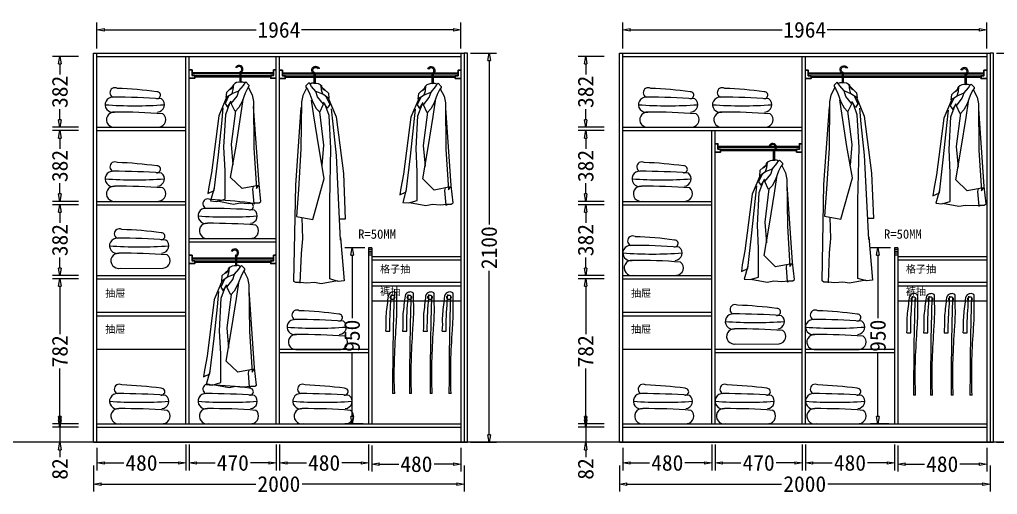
# Model space of a CAD drawing. Header units: millimetres. Extents: x 304407 to 361076, y -1262425 to -1203358.
# Drawn here: x 335334 to 340612, y -1222539 to -1219977 of the extents above; entities that cross this region are included whole.
import ezdxf

# ---------------------------------------------------------------- set-up
doc = ezdxf.new("R2010")
doc.units = ezdxf.units.MM
doc.header["$LTSCALE"] = 20
doc.layers.get('Defpoints').update_dxf_attribs({"color": 250})
for name, color, linetype in [('4', 1, 'Continuous'), ('6', 6, 'Continuous'), ('8', 8, 'Continuous'), ('LAYER10', 11, 'Continuous'), ('LAYER8', 11, 'Continuous'), ('图层3', 4, 'Continuous'), ('墙体', 40, 'Continuous')]:
    doc.layers.add(name, color=color, linetype=linetype)
doc.styles.get("Standard").update_dxf_attribs({"font": 'SimSun.ttf', "height": 85})
doc.styles.add('text', font='SimSun.ttf', dxfattribs={"height": 85})
doc.dimstyles.new('周文晶', dxfattribs={"dimtxt": 70, "dimasz": 40, "dimexe": 40, "dimexo": 30, "dimgap": 10, "dimtad": 0, "dimdec": 0, "dimtxsty": 'Standard', "dimblk": 'CLOSEDBLANK', "dimcen": 200, "dimclrd": 256, "dimclre": 256, "dimadec": 0, "dimazin": 0, "dimtfac": 1, "dimtdec": 0, "dimtmove": 0, "dimatfit": 3, "dimldrblk": 'CLOSEDBLANK', "dimfxl": 100, "dimfxlon": 1, "dimarcsym": 0})

# ---------------------------------------------------------------- blocks, each defined once
blk = doc.blocks.new('_ClosedBlank')
at = {"color": 0, "linetype": 'ByBlock', "lineweight": -2}
for p, q in [((-1, 0.17), (0, 0)), ((-1, 0.17), (-1, -0.17)), ((0, 0), (-1, -0.17))]:
    blk.add_line(p, q, dxfattribs=at)
blk = doc.blocks.new('*D935')
at = {"lineweight": -2, "transparency": 16777216}
for p, q in [((336231.8, -1222269.5), (336231.8, -1222409.5)), ((335751.8, -1222288), (335751.8, -1222409.5)), ((335791.8, -1222369.5), (335896.4, -1222369.5)), ((336191.8, -1222369.5), (336087.3, -1222369.5))]:
    blk.add_line(p, q, dxfattribs=at)
at = {"layer": 'Defpoints', "color": 0, "transparency": 16777216}
for p in [(336231.8, -1222158), (335751.8, -1222258), (336231.8, -1222369.5)]:
    blk.add_point(p, dxfattribs=at)
at = {"lineweight": -2, "transparency": 16777216, "xscale": 40, "yscale": 40, "zscale": 40, "rotation": 180}
blk.add_blockref('_ClosedBlank', (335751.8, -1222369.5), dxfattribs=at)
at = {"lineweight": -2, "transparency": 16777216, "xscale": 40, "yscale": 40, "zscale": 40}
blk.add_blockref('_ClosedBlank', (336231.8, -1222369.5), dxfattribs=at)
at = {"color": 0, "transparency": 16777216, "insert": (335991.8, -1222369.5), "char_height": 85, "attachment_point": 5}
blk.add_mtext('480', dxfattribs=at)
blk = doc.blocks.new('*D936')
at = {"lineweight": -2, "transparency": 16777216}
for p, q in [((336737.8, -1222269.5), (336737.8, -1222409.5)), ((337217.8, -1222269.5), (337217.8, -1222409.5)), ((336777.8, -1222369.5), (336882.4, -1222369.5)), ((337177.8, -1222369.5), (337073.3, -1222369.5))]:
    blk.add_line(p, q, dxfattribs=at)
at = {"layer": 'Defpoints', "color": 0, "transparency": 16777216}
for p in [(336737.8, -1220176), (337217.8, -1222158), (337217.8, -1222369.5)]:
    blk.add_point(p, dxfattribs=at)
at = {"lineweight": -2, "transparency": 16777216, "xscale": 40, "yscale": 40, "zscale": 40, "rotation": 180}
blk.add_blockref('_ClosedBlank', (336737.8, -1222369.5), dxfattribs=at)
at = {"lineweight": -2, "transparency": 16777216, "xscale": 40, "yscale": 40, "zscale": 40}
blk.add_blockref('_ClosedBlank', (337217.8, -1222369.5), dxfattribs=at)
at = {"color": 0, "transparency": 16777216, "insert": (336977.8, -1222369.5), "char_height": 85, "attachment_point": 5}
blk.add_mtext('480', dxfattribs=at)
blk = doc.blocks.new('*D937')
at = {"lineweight": -2, "transparency": 16777216}
for p, q in [((335751.8, -1220132.6), (335751.8, -1219992.6)), ((337715.8, -1220132.6), (337715.8, -1219992.6)), ((335791.8, -1220032.6), (336611.9, -1220032.6)), ((337675.8, -1220032.6), (336855.7, -1220032.6))]:
    blk.add_line(p, q, dxfattribs=at)
at = {"layer": 'Defpoints', "color": 0, "transparency": 16777216}
for p in [(337715.8, -1220032.6), (335751.8, -1220176), (337715.8, -1220176)]:
    blk.add_point(p, dxfattribs=at)
at = {"lineweight": -2, "transparency": 16777216, "xscale": 40, "yscale": 40, "zscale": 40, "rotation": 180}
blk.add_blockref('_ClosedBlank', (335751.8, -1220032.6), dxfattribs=at)
at = {"lineweight": -2, "transparency": 16777216, "xscale": 40, "yscale": 40, "zscale": 40}
blk.add_blockref('_ClosedBlank', (337715.8, -1220032.6), dxfattribs=at)
at = {"color": 0, "transparency": 16777216, "insert": (336733.8, -1220032.6), "char_height": 85, "attachment_point": 5}
blk.add_mtext('1964', dxfattribs=at)
blk = doc.blocks.new('*D938')
at = {"lineweight": -2, "transparency": 16777216}
for p, q in [((335733.8, -1222383.6), (335733.8, -1222523.6)), ((337733.8, -1222383.6), (337733.8, -1222523.6)), ((335773.8, -1222483.6), (336609.1, -1222483.6)), ((337693.8, -1222483.6), (336858.6, -1222483.6))]:
    blk.add_line(p, q, dxfattribs=at)
at = {"layer": 'Defpoints', "color": 0, "transparency": 16777216}
for p in [(335733.8, -1222258), (337733.8, -1222258), (337733.8, -1222483.6)]:
    blk.add_point(p, dxfattribs=at)
at = {"lineweight": -2, "transparency": 16777216, "xscale": 40, "yscale": 40, "zscale": 40, "rotation": 180}
blk.add_blockref('_ClosedBlank', (335733.8, -1222483.6), dxfattribs=at)
at = {"lineweight": -2, "transparency": 16777216, "xscale": 40, "yscale": 40, "zscale": 40}
blk.add_blockref('_ClosedBlank', (337733.8, -1222483.6), dxfattribs=at)
at = {"color": 0, "transparency": 16777216, "insert": (336733.8, -1222483.6), "char_height": 85, "attachment_point": 5}
blk.add_mtext('2000', dxfattribs=at)
blk = doc.blocks.new('*D939')
at = {"lineweight": -2, "transparency": 16777216}
for p, q in [((337768.7, -1220158), (337908.7, -1220158)), ((337868.7, -1220198), (337868.7, -1221083.2)), ((337868.7, -1222218), (337868.7, -1221332.7)), ((337768.7, -1222258), (337908.7, -1222258))]:
    blk.add_line(p, q, dxfattribs=at)
at = {"layer": 'Defpoints', "color": 0, "transparency": 16777216}
for p in [(337733.8, -1220158), (337868.7, -1220158), (337733.8, -1222258)]:
    blk.add_point(p, dxfattribs=at)
at = {"lineweight": -2, "transparency": 16777216, "xscale": 40, "yscale": 40, "zscale": 40}
for p, rotation in [((337868.7, -1220158), 90), ((337868.7, -1222258), 270)]:
    blk.add_blockref('_ClosedBlank', p, dxfattribs=dict(at, rotation=rotation))
at = {"color": 0, "transparency": 16777216, "insert": (337868.7, -1221208), "char_height": 85, "attachment_point": 5, "rotation": 90}
blk.add_mtext('2100', dxfattribs=at)
blk = doc.blocks.new('*D940')
at = {"lineweight": -2, "transparency": 16777216}
for p, q in [((337196.8, -1221208), (337088.8, -1221208)), ((337128.8, -1221248), (337128.8, -1221588)), ((337128.8, -1222118), (337128.8, -1221778)), ((337187.8, -1222158), (337088.8, -1222158))]:
    blk.add_line(p, q, dxfattribs=at)
at = {"layer": 'Defpoints', "color": 0, "transparency": 16777216}
for p in [(337226.8, -1221208), (337128.8, -1222158), (337217.8, -1222158)]:
    blk.add_point(p, dxfattribs=at)
at = {"lineweight": -2, "transparency": 16777216, "xscale": 40, "yscale": 40, "zscale": 40}
for p, rotation in [((337128.8, -1221208), 90), ((337128.8, -1222158), 270)]:
    blk.add_blockref('_ClosedBlank', p, dxfattribs=dict(at, rotation=rotation))
at = {"color": 0, "transparency": 16777216, "insert": (337128.8, -1221683), "char_height": 85, "attachment_point": 5, "rotation": 90}
blk.add_mtext('950', dxfattribs=at)
blk = doc.blocks.new('*D941')
at = {"lineweight": -2, "transparency": 16777216}
for p, q in [((337235.8, -1222276.2), (337235.8, -1222416.2)), ((337715.8, -1222288), (337715.8, -1222416.2)), ((337275.8, -1222376.2), (337380.4, -1222376.2)), ((337675.8, -1222376.2), (337571.3, -1222376.2))]:
    blk.add_line(p, q, dxfattribs=at)
at = {"layer": 'Defpoints', "color": 0, "transparency": 16777216}
for p in [(337235.8, -1222158), (337715.8, -1222258), (337715.8, -1222376.2)]:
    blk.add_point(p, dxfattribs=at)
at = {"lineweight": -2, "transparency": 16777216, "xscale": 40, "yscale": 40, "zscale": 40, "rotation": 180}
blk.add_blockref('_ClosedBlank', (337235.8, -1222376.2), dxfattribs=at)
at = {"lineweight": -2, "transparency": 16777216, "xscale": 40, "yscale": 40, "zscale": 40}
blk.add_blockref('_ClosedBlank', (337715.8, -1222376.2), dxfattribs=at)
at = {"color": 0, "transparency": 16777216, "insert": (337475.8, -1222376.2), "char_height": 85, "attachment_point": 5}
blk.add_mtext('480', dxfattribs=at)
blk = doc.blocks.new('*D942')
at = {"lineweight": -2, "transparency": 16777216}
for p, q in [((335551.6, -1222136), (335551.6, -1222096)), ((335651.6, -1222176), (335511.6, -1222176)), ((335551.6, -1222176), (335551.6, -1222258)), ((335651.6, -1222258), (335511.6, -1222258)), ((335551.6, -1222298), (335551.6, -1222338))]:
    blk.add_line(p, q, dxfattribs=at)
at = {"layer": 'Defpoints', "color": 0, "transparency": 16777216}
for p in [(335551.6, -1222176), (335751.8, -1222176), (335733.8, -1222258)]:
    blk.add_point(p, dxfattribs=at)
at = {"lineweight": -2, "transparency": 16777216, "xscale": 40, "yscale": 40, "zscale": 40}
for p, rotation in [((335551.6, -1222176), 270), ((335551.6, -1222258), 90)]:
    blk.add_blockref('_ClosedBlank', p, dxfattribs=dict(at, rotation=rotation))
at = {"color": 0, "transparency": 16777216, "insert": (335551.6, -1222402), "char_height": 85, "attachment_point": 5, "rotation": 90}
blk.add_mtext('82', dxfattribs=at)
blk = doc.blocks.new('*D943')
at = {"lineweight": -2, "transparency": 16777216}
for p, q in [((335651.6, -1221376), (335511.6, -1221376)), ((335551.6, -1221416), (335551.6, -1221673.9)), ((335551.6, -1222118), (335551.6, -1221860.1)), ((335651.6, -1222158), (335511.6, -1222158))]:
    blk.add_line(p, q, dxfattribs=at)
at = {"layer": 'Defpoints', "color": 0, "transparency": 16777216}
for p in [(335551.6, -1221376), (335751.8, -1221376), (335751.8, -1222158)]:
    blk.add_point(p, dxfattribs=at)
at = {"lineweight": -2, "transparency": 16777216, "xscale": 40, "yscale": 40, "zscale": 40}
for p, rotation in [((335551.6, -1221376), 90), ((335551.6, -1222158), 270)]:
    blk.add_blockref('_ClosedBlank', p, dxfattribs=dict(at, rotation=rotation))
at = {"color": 0, "transparency": 16777216, "insert": (335551.6, -1221767), "char_height": 85, "attachment_point": 5, "rotation": 90}
blk.add_mtext('782', dxfattribs=at)
blk = doc.blocks.new('*D944')
at = {"lineweight": -2, "transparency": 16777216}
for p, q in [((335651.6, -1220976), (335511.6, -1220976)), ((335551.6, -1221016), (335551.6, -1221073.6)), ((335551.6, -1221318), (335551.6, -1221260.3)), ((335651.6, -1221358), (335511.6, -1221358))]:
    blk.add_line(p, q, dxfattribs=at)
at = {"layer": 'Defpoints', "color": 0, "transparency": 16777216}
for p in [(335551.6, -1220976), (335751.8, -1220976), (335751.8, -1221358)]:
    blk.add_point(p, dxfattribs=at)
at = {"lineweight": -2, "transparency": 16777216, "xscale": 40, "yscale": 40, "zscale": 40}
for p, rotation in [((335551.6, -1220976), 90), ((335551.6, -1221358), 270)]:
    blk.add_blockref('_ClosedBlank', p, dxfattribs=dict(at, rotation=rotation))
at = {"color": 0, "transparency": 16777216, "insert": (335551.6, -1221167), "char_height": 85, "attachment_point": 5, "rotation": 90}
blk.add_mtext('382', dxfattribs=at)
blk = doc.blocks.new('*D945')
at = {"lineweight": -2, "transparency": 16777216}
for p, q in [((335651.6, -1220576), (335511.6, -1220576)), ((335551.6, -1220616), (335551.6, -1220673.6)), ((335551.6, -1220918), (335551.6, -1220860.3)), ((335651.6, -1220958), (335511.6, -1220958))]:
    blk.add_line(p, q, dxfattribs=at)
at = {"layer": 'Defpoints', "color": 0, "transparency": 16777216}
for p in [(335551.6, -1220576), (335751.8, -1220576), (335751.8, -1220958)]:
    blk.add_point(p, dxfattribs=at)
at = {"lineweight": -2, "transparency": 16777216, "xscale": 40, "yscale": 40, "zscale": 40}
for p, rotation in [((335551.6, -1220576), 90), ((335551.6, -1220958), 270)]:
    blk.add_blockref('_ClosedBlank', p, dxfattribs=dict(at, rotation=rotation))
at = {"color": 0, "transparency": 16777216, "insert": (335551.6, -1220767), "char_height": 85, "attachment_point": 5, "rotation": 90}
blk.add_mtext('382', dxfattribs=at)
blk = doc.blocks.new('*D946')
at = {"lineweight": -2, "transparency": 16777216}
for p, q in [((335651.6, -1220176), (335511.6, -1220176)), ((335551.6, -1220216), (335551.6, -1220273.6)), ((335551.6, -1220518), (335551.6, -1220460.3)), ((335651.6, -1220558), (335511.6, -1220558))]:
    blk.add_line(p, q, dxfattribs=at)
at = {"layer": 'Defpoints', "color": 0, "transparency": 16777216}
for p in [(335551.6, -1220176), (335751.8, -1220176), (335751.8, -1220558)]:
    blk.add_point(p, dxfattribs=at)
at = {"lineweight": -2, "transparency": 16777216, "xscale": 40, "yscale": 40, "zscale": 40}
for p, rotation in [((335551.6, -1220176), 90), ((335551.6, -1220558), 270)]:
    blk.add_blockref('_ClosedBlank', p, dxfattribs=dict(at, rotation=rotation))
at = {"color": 0, "transparency": 16777216, "insert": (335551.6, -1220367), "char_height": 85, "attachment_point": 5, "rotation": 90}
blk.add_mtext('382', dxfattribs=at)
blk = doc.blocks.new('*D971')
at = {"lineweight": -2, "transparency": 16777216}
for p, q in [((336249.8, -1222269.5), (336249.8, -1222409.5)), ((336719.8, -1222269.5), (336719.8, -1222409.5)), ((336289.8, -1222369.5), (336389.4, -1222369.5)), ((336679.8, -1222369.5), (336580.3, -1222369.5))]:
    blk.add_line(p, q, dxfattribs=at)
at = {"layer": 'Defpoints', "color": 0, "transparency": 16777216}
for p in [(336249.8, -1222158), (336719.8, -1222158), (336719.8, -1222369.5)]:
    blk.add_point(p, dxfattribs=at)
at = {"lineweight": -2, "transparency": 16777216, "xscale": 40, "yscale": 40, "zscale": 40, "rotation": 180}
blk.add_blockref('_ClosedBlank', (336249.8, -1222369.5), dxfattribs=at)
at = {"lineweight": -2, "transparency": 16777216, "xscale": 40, "yscale": 40, "zscale": 40}
blk.add_blockref('_ClosedBlank', (336719.8, -1222369.5), dxfattribs=at)
at = {"color": 0, "transparency": 16777216, "insert": (336484.8, -1222369.5), "char_height": 85, "attachment_point": 5}
blk.add_mtext('470', dxfattribs=at)
blk = doc.blocks.new('*D972')
at = {"lineweight": -2, "transparency": 16777216}
for p, q in [((339070.2, -1222269.5), (339070.2, -1222409.5)), ((338590.2, -1222288), (338590.2, -1222409.5)), ((338630.2, -1222369.5), (338734.7, -1222369.5)), ((339030.2, -1222369.5), (338925.7, -1222369.5))]:
    blk.add_line(p, q, dxfattribs=at)
at = {"layer": 'Defpoints', "color": 0, "transparency": 16777216}
for p in [(339070.2, -1222158), (338590.2, -1222258), (339070.2, -1222369.5)]:
    blk.add_point(p, dxfattribs=at)
at = {"lineweight": -2, "transparency": 16777216, "xscale": 40, "yscale": 40, "zscale": 40, "rotation": 180}
blk.add_blockref('_ClosedBlank', (338590.2, -1222369.5), dxfattribs=at)
at = {"lineweight": -2, "transparency": 16777216, "xscale": 40, "yscale": 40, "zscale": 40}
blk.add_blockref('_ClosedBlank', (339070.2, -1222369.5), dxfattribs=at)
at = {"color": 0, "transparency": 16777216, "insert": (338830.2, -1222369.5), "char_height": 85, "attachment_point": 5}
blk.add_mtext('480', dxfattribs=at)
blk = doc.blocks.new('*D973')
at = {"lineweight": -2, "transparency": 16777216}
for p, q in [((339576.2, -1222269.5), (339576.2, -1222409.5)), ((340056.2, -1222269.5), (340056.2, -1222409.5)), ((339616.2, -1222369.5), (339720.7, -1222369.5)), ((340016.2, -1222369.5), (339911.7, -1222369.5))]:
    blk.add_line(p, q, dxfattribs=at)
at = {"layer": 'Defpoints', "color": 0, "transparency": 16777216}
for p in [(339576.2, -1220176), (340056.2, -1222158), (340056.2, -1222369.5)]:
    blk.add_point(p, dxfattribs=at)
at = {"lineweight": -2, "transparency": 16777216, "xscale": 40, "yscale": 40, "zscale": 40, "rotation": 180}
blk.add_blockref('_ClosedBlank', (339576.2, -1222369.5), dxfattribs=at)
at = {"lineweight": -2, "transparency": 16777216, "xscale": 40, "yscale": 40, "zscale": 40}
blk.add_blockref('_ClosedBlank', (340056.2, -1222369.5), dxfattribs=at)
at = {"color": 0, "transparency": 16777216, "insert": (339816.2, -1222369.5), "char_height": 85, "attachment_point": 5}
blk.add_mtext('480', dxfattribs=at)
blk = doc.blocks.new('*D974')
at = {"lineweight": -2, "transparency": 16777216}
for p, q in [((338590.2, -1220132.6), (338590.2, -1219992.6)), ((340554.2, -1220132.6), (340554.2, -1219992.6)), ((338630.2, -1220032.6), (339450.3, -1220032.6)), ((340514.2, -1220032.6), (339694.1, -1220032.6))]:
    blk.add_line(p, q, dxfattribs=at)
at = {"layer": 'Defpoints', "color": 0, "transparency": 16777216}
for p in [(340554.2, -1220032.6), (338590.2, -1220176), (340554.2, -1220176)]:
    blk.add_point(p, dxfattribs=at)
at = {"lineweight": -2, "transparency": 16777216, "xscale": 40, "yscale": 40, "zscale": 40, "rotation": 180}
blk.add_blockref('_ClosedBlank', (338590.2, -1220032.6), dxfattribs=at)
at = {"lineweight": -2, "transparency": 16777216, "xscale": 40, "yscale": 40, "zscale": 40}
blk.add_blockref('_ClosedBlank', (340554.2, -1220032.6), dxfattribs=at)
at = {"color": 0, "transparency": 16777216, "insert": (339572.2, -1220032.6), "char_height": 85, "attachment_point": 5}
blk.add_mtext('1964', dxfattribs=at)
blk = doc.blocks.new('*D975')
at = {"lineweight": -2, "transparency": 16777216}
for p, q in [((338572.2, -1222383.6), (338572.2, -1222523.6)), ((340572.2, -1222383.6), (340572.2, -1222523.6)), ((338612.2, -1222483.6), (339447.4, -1222483.6)), ((340532.2, -1222483.6), (339696.9, -1222483.6))]:
    blk.add_line(p, q, dxfattribs=at)
at = {"layer": 'Defpoints', "color": 0, "transparency": 16777216}
for p in [(338572.2, -1222258), (340572.2, -1222258), (340572.2, -1222483.6)]:
    blk.add_point(p, dxfattribs=at)
at = {"lineweight": -2, "transparency": 16777216, "xscale": 40, "yscale": 40, "zscale": 40, "rotation": 180}
blk.add_blockref('_ClosedBlank', (338572.2, -1222483.6), dxfattribs=at)
at = {"lineweight": -2, "transparency": 16777216, "xscale": 40, "yscale": 40, "zscale": 40}
blk.add_blockref('_ClosedBlank', (340572.2, -1222483.6), dxfattribs=at)
at = {"color": 0, "transparency": 16777216, "insert": (339572.2, -1222483.6), "char_height": 85, "attachment_point": 5}
blk.add_mtext('2000', dxfattribs=at)
blk = doc.blocks.new('*D976')
at = {"lineweight": -2, "transparency": 16777216}
for p, q in [((340607.1, -1220158), (340747.1, -1220158)), ((340707.1, -1220198), (340707.1, -1221083.2)), ((340707.1, -1222218), (340707.1, -1221332.7)), ((340607.1, -1222258), (340747.1, -1222258))]:
    blk.add_line(p, q, dxfattribs=at)
at = {"layer": 'Defpoints', "color": 0, "transparency": 16777216}
for p in [(340572.2, -1220158), (340707.1, -1220158), (340572.2, -1222258)]:
    blk.add_point(p, dxfattribs=at)
at = {"lineweight": -2, "transparency": 16777216, "xscale": 40, "yscale": 40, "zscale": 40}
for p, rotation in [((340707.1, -1220158), 90), ((340707.1, -1222258), 270)]:
    blk.add_blockref('_ClosedBlank', p, dxfattribs=dict(at, rotation=rotation))
at = {"color": 0, "transparency": 16777216, "insert": (340707.1, -1221208), "char_height": 85, "attachment_point": 5, "rotation": 90}
blk.add_mtext('2100', dxfattribs=at)
blk = doc.blocks.new('*D977')
at = {"lineweight": -2, "transparency": 16777216}
for p, q in [((340035.2, -1221208), (339927.2, -1221208)), ((339967.2, -1221248), (339967.2, -1221588)), ((339967.2, -1222118), (339967.2, -1221778)), ((340026.2, -1222158), (339927.2, -1222158))]:
    blk.add_line(p, q, dxfattribs=at)
at = {"layer": 'Defpoints', "color": 0, "transparency": 16777216}
for p in [(340065.2, -1221208), (339967.2, -1222158), (340056.2, -1222158)]:
    blk.add_point(p, dxfattribs=at)
at = {"lineweight": -2, "transparency": 16777216, "xscale": 40, "yscale": 40, "zscale": 40}
for p, rotation in [((339967.2, -1221208), 90), ((339967.2, -1222158), 270)]:
    blk.add_blockref('_ClosedBlank', p, dxfattribs=dict(at, rotation=rotation))
at = {"color": 0, "transparency": 16777216, "insert": (339967.2, -1221683), "char_height": 85, "attachment_point": 5, "rotation": 90}
blk.add_mtext('950', dxfattribs=at)
blk = doc.blocks.new('*D978')
at = {"lineweight": -2, "transparency": 16777216}
for p, q in [((340074.2, -1222276.2), (340074.2, -1222416.2)), ((340554.2, -1222288), (340554.2, -1222416.2)), ((340114.2, -1222376.2), (340218.7, -1222376.2)), ((340514.2, -1222376.2), (340409.7, -1222376.2))]:
    blk.add_line(p, q, dxfattribs=at)
at = {"layer": 'Defpoints', "color": 0, "transparency": 16777216}
for p in [(340074.2, -1222158), (340554.2, -1222258), (340554.2, -1222376.2)]:
    blk.add_point(p, dxfattribs=at)
at = {"lineweight": -2, "transparency": 16777216, "xscale": 40, "yscale": 40, "zscale": 40, "rotation": 180}
blk.add_blockref('_ClosedBlank', (340074.2, -1222376.2), dxfattribs=at)
at = {"lineweight": -2, "transparency": 16777216, "xscale": 40, "yscale": 40, "zscale": 40}
blk.add_blockref('_ClosedBlank', (340554.2, -1222376.2), dxfattribs=at)
at = {"color": 0, "transparency": 16777216, "insert": (340314.2, -1222376.2), "char_height": 85, "attachment_point": 5}
blk.add_mtext('480', dxfattribs=at)
blk = doc.blocks.new('*D979')
at = {"lineweight": -2, "transparency": 16777216}
for p, q in [((338389.9, -1222136), (338389.9, -1222096)), ((338489.9, -1222176), (338349.9, -1222176)), ((338389.9, -1222176), (338389.9, -1222258)), ((338489.9, -1222258), (338349.9, -1222258)), ((338389.9, -1222298), (338389.9, -1222338))]:
    blk.add_line(p, q, dxfattribs=at)
at = {"layer": 'Defpoints', "color": 0, "transparency": 16777216}
for p in [(338389.9, -1222176), (338590.2, -1222176), (338572.2, -1222258)]:
    blk.add_point(p, dxfattribs=at)
at = {"lineweight": -2, "transparency": 16777216, "xscale": 40, "yscale": 40, "zscale": 40}
for p, rotation in [((338389.9, -1222176), 270), ((338389.9, -1222258), 90)]:
    blk.add_blockref('_ClosedBlank', p, dxfattribs=dict(at, rotation=rotation))
at = {"color": 0, "transparency": 16777216, "insert": (338389.9, -1222402), "char_height": 85, "attachment_point": 5, "rotation": 90}
blk.add_mtext('82', dxfattribs=at)
blk = doc.blocks.new('*D980')
at = {"lineweight": -2, "transparency": 16777216}
for p, q in [((338489.9, -1221376), (338349.9, -1221376)), ((338389.9, -1221416), (338389.9, -1221673.9)), ((338389.9, -1222118), (338389.9, -1221860.1)), ((338489.9, -1222158), (338349.9, -1222158))]:
    blk.add_line(p, q, dxfattribs=at)
at = {"layer": 'Defpoints', "color": 0, "transparency": 16777216}
for p in [(338389.9, -1221376), (338590.2, -1221376), (338590.2, -1222158)]:
    blk.add_point(p, dxfattribs=at)
at = {"lineweight": -2, "transparency": 16777216, "xscale": 40, "yscale": 40, "zscale": 40}
for p, rotation in [((338389.9, -1221376), 90), ((338389.9, -1222158), 270)]:
    blk.add_blockref('_ClosedBlank', p, dxfattribs=dict(at, rotation=rotation))
at = {"color": 0, "transparency": 16777216, "insert": (338389.9, -1221767), "char_height": 85, "attachment_point": 5, "rotation": 90}
blk.add_mtext('782', dxfattribs=at)
blk = doc.blocks.new('*D981')
at = {"lineweight": -2, "transparency": 16777216}
for p, q in [((338489.9, -1220976), (338349.9, -1220976)), ((338389.9, -1221016), (338389.9, -1221073.6)), ((338389.9, -1221318), (338389.9, -1221260.3)), ((338489.9, -1221358), (338349.9, -1221358))]:
    blk.add_line(p, q, dxfattribs=at)
at = {"layer": 'Defpoints', "color": 0, "transparency": 16777216}
for p in [(338389.9, -1220976), (338590.2, -1220976), (338590.2, -1221358)]:
    blk.add_point(p, dxfattribs=at)
at = {"lineweight": -2, "transparency": 16777216, "xscale": 40, "yscale": 40, "zscale": 40}
for p, rotation in [((338389.9, -1220976), 90), ((338389.9, -1221358), 270)]:
    blk.add_blockref('_ClosedBlank', p, dxfattribs=dict(at, rotation=rotation))
at = {"color": 0, "transparency": 16777216, "insert": (338389.9, -1221167), "char_height": 85, "attachment_point": 5, "rotation": 90}
blk.add_mtext('382', dxfattribs=at)
blk = doc.blocks.new('*D982')
at = {"lineweight": -2, "transparency": 16777216}
for p, q in [((338489.9, -1220576), (338349.9, -1220576)), ((338389.9, -1220616), (338389.9, -1220673.6)), ((338389.9, -1220918), (338389.9, -1220860.3)), ((338489.9, -1220958), (338349.9, -1220958))]:
    blk.add_line(p, q, dxfattribs=at)
at = {"layer": 'Defpoints', "color": 0, "transparency": 16777216}
for p in [(338389.9, -1220576), (338590.2, -1220576), (338590.2, -1220958)]:
    blk.add_point(p, dxfattribs=at)
at = {"lineweight": -2, "transparency": 16777216, "xscale": 40, "yscale": 40, "zscale": 40}
for p, rotation in [((338389.9, -1220576), 90), ((338389.9, -1220958), 270)]:
    blk.add_blockref('_ClosedBlank', p, dxfattribs=dict(at, rotation=rotation))
at = {"color": 0, "transparency": 16777216, "insert": (338389.9, -1220767), "char_height": 85, "attachment_point": 5, "rotation": 90}
blk.add_mtext('382', dxfattribs=at)
blk = doc.blocks.new('*D983')
at = {"lineweight": -2, "transparency": 16777216}
for p, q in [((338489.9, -1220176), (338349.9, -1220176)), ((338389.9, -1220216), (338389.9, -1220273.6)), ((338389.9, -1220518), (338389.9, -1220460.3)), ((338489.9, -1220558), (338349.9, -1220558))]:
    blk.add_line(p, q, dxfattribs=at)
at = {"layer": 'Defpoints', "color": 0, "transparency": 16777216}
for p in [(338389.9, -1220176), (338590.2, -1220176), (338590.2, -1220558)]:
    blk.add_point(p, dxfattribs=at)
at = {"lineweight": -2, "transparency": 16777216, "xscale": 40, "yscale": 40, "zscale": 40}
for p, rotation in [((338389.9, -1220176), 90), ((338389.9, -1220558), 270)]:
    blk.add_blockref('_ClosedBlank', p, dxfattribs=dict(at, rotation=rotation))
at = {"color": 0, "transparency": 16777216, "insert": (338389.9, -1220367), "char_height": 85, "attachment_point": 5, "rotation": 90}
blk.add_mtext('382', dxfattribs=at)
blk = doc.blocks.new('*D984')
at = {"lineweight": -2, "transparency": 16777216}
for p, q in [((339088.2, -1222269.5), (339088.2, -1222409.5)), ((339558.2, -1222269.5), (339558.2, -1222409.5)), ((339128.2, -1222369.5), (339227.7, -1222369.5)), ((339518.2, -1222369.5), (339418.7, -1222369.5))]:
    blk.add_line(p, q, dxfattribs=at)
at = {"layer": 'Defpoints', "color": 0, "transparency": 16777216}
for p in [(339088.2, -1222158), (339558.2, -1222158), (339558.2, -1222369.5)]:
    blk.add_point(p, dxfattribs=at)
at = {"lineweight": -2, "transparency": 16777216, "xscale": 40, "yscale": 40, "zscale": 40, "rotation": 180}
blk.add_blockref('_ClosedBlank', (339088.2, -1222369.5), dxfattribs=at)
at = {"lineweight": -2, "transparency": 16777216, "xscale": 40, "yscale": 40, "zscale": 40}
blk.add_blockref('_ClosedBlank', (339558.2, -1222369.5), dxfattribs=at)
at = {"color": 0, "transparency": 16777216, "insert": (339323.2, -1222369.5), "char_height": 85, "attachment_point": 5}
blk.add_mtext('470', dxfattribs=at)
blk = doc.blocks.new('A$C1C5764E0')
at = {"layer": '8'}
for p, q in [((172.3, 708.4), (172.3, 657.4)), ((178.3, 708.4), (178.3, 657.4)), ((135.3, 635.3), (99.9, 601.9)), ((137.4, 618.5), (140.1, 644.9)), ((167.9, 611.6), (191.5, 639.3)), ((191.5, 639.3), (201.2, 654.6)), ((201.2, 654.6), (205.3, 658.7)), ((205.3, 658.7), (222, 642.1)), ((222, 635.2), (213.6, 624.1)), ((222, 642.1), (222, 635.2)), ((103, 580.9), (58.4, 475.1)), ((113.7, 585.2), (93.2, 541.7)), ((99.9, 601.9), (97.1, 574.2)), ((97.1, 574.2), (130.4, 596.4)), ((126.3, 542.3), (158.2, 582.5)), ((130.4, 596.4), (137.4, 618.5)), ((130.4, 596.4), (167.9, 611.6)), ((158.2, 582.5), (167.9, 611.6)), ((201.2, 597.8), (184.5, 553.4)), ((213.6, 624.1), (201.2, 597.8)), ((217.8, 629.6), (238.6, 589.4)), ((238.6, 589.4), (245.5, 553.4)), ((93.2, 541.7), (106.3, 522.1)), ((96.5, 482.8), (119.4, 544.9)), ((106.3, 522.1), (125.9, 554.7)), ((147.1, 499.3), (126.3, 542.3)), ((184.5, 553.4), (166.5, 520.1)), ((178.3, 479.5), (191.3, 564.6)), ((245.5, 553.4), (248.3, 302.5)), ((58.4, 475.1), (19.5, 168.8)), ((75, 435), (83.4, 518.8)), ((86.6, 306.3), (96.5, 482.8)), ((148.8, 502.4), (125.9, 322.6)), ((166.5, 520.1), (147.1, 499.3)), ((152.1, 312.8), (178.3, 479.5)), ((276.4, 106.8), (247, 525.3)), ((57, 265.8), (75, 435)), ((125.9, 322.6), (135.7, 211.4)), ((34.3, 73.1), (57, 265.8)), ((93.2, 180.9), (86.6, 306.3)), ((122.6, 142.8), (152.1, 312.8)), ((248.3, 302.5), (262.2, 83.5)), ((19.5, 168.8), (4.8, 92.7)), ((93.2, 26.2), (93.2, 180.9)), ((184.8, 82.8), (122.6, 142.8)), ((286.7, 13.1), (276.4, 106.8)), ((4.8, 92.7), (0, 56.7)), ((0, 56.7), (34.3, 73.1)), ((34.3, 86.2), (14.7, 16.3)), ((273.1, 99.1), (184.8, 82.8)), ((244.2, 93.8), (240.9, 79.6)), ((240.9, 79.6), (247.4, 1.1)), ((262.2, 83.5), (273.1, 99.1)), ((14.7, 16.3), (47.4, 13.1)), ((47.4, 13.1), (93.2, 26.2)), ((50.7, 16.3), (139, 0)), ((139, 0), (175, 6.5)), ((175, 6.5), (217.5, 3.3)), ((217.5, 3.3), (253.5, 6.5)), ((247.4, 1.1), (254, 3.3)), ((253.5, 6.5), (276.9, 6.5)), ((276.9, 6.5), (286.7, 13.1))]:
    blk.add_line(p, q, dxfattribs=at)
for centre, radius, start, end in [((168.9, 727.1), 20.9, 296.6338, 159.5285), ((168.9, 727.1), 14.9, 296.6338, 150.6175), ((175.9, 709.9), 3.91, 94.6712, 201.9626), ((110.9, 641.2), 25.1, 286.2636, 2.0248), ((168.9, 613.1), 43.9, 77.6993, 138.5966), ((186.2, 639.8), 18, 42.48, 116.3392)]:
    blk.add_arc(centre, radius, start, end, dxfattribs=at)
blk = doc.blocks.new('A$C4F477F88')
at = {"layer": 'LAYER10'}
blk.add_blockref('A$C1C5764E0', (0, 0), dxfattribs=at)
blk = doc.blocks.new('A$C5E603B19')
at = {"layer": 'LAYER8'}
blk.add_blockref('A$C4F477F88', (0, 0), dxfattribs=at)
blk = doc.blocks.new('A$C1B0A679D')
at = {"layer": '图层3'}
blk.add_blockref('A$C5E603B19', (0, 0), dxfattribs=at)
blk = doc.blocks.new('A$C52EB379C')
at = {"layer": '8'}
for p, q in [((163.3, 1134.6), (163.3, 1083.5)), ((169.3, 1134.6), (169.3, 1083.5)), ((126.4, 1061.5), (91, 1028.1)), ((128.4, 1044.7), (131.2, 1071)), ((159, 1037.8), (182.5, 1065.5)), ((182.5, 1065.5), (192.3, 1080.7)), ((192.3, 1080.7), (196.4, 1084.9)), ((196.4, 1084.9), (213.1, 1068.3)), ((213.1, 1061.3), (204.7, 1050.2)), ((208.9, 1055.8), (229.7, 1015.6)), ((213.1, 1068.3), (213.1, 1061.3)), ((94.1, 1007.1), (49.5, 901.3)), ((104.8, 1011.4), (84.3, 967.8)), ((91, 1028.1), (88.2, 1000.3)), ((88.2, 1000.3), (121.5, 1022.5)), ((117.4, 968.5), (149.3, 1008.7)), ((121.5, 1022.5), (128.4, 1044.7)), ((121.5, 1022.5), (159, 1037.8)), ((149.3, 1008.7), (159, 1037.8)), ((192.3, 1023.9), (175.6, 979.5)), ((204.7, 1050.2), (192.3, 1023.9)), ((229.7, 1015.6), (236.6, 979.5)), ((84.3, 967.8), (97.4, 948.2)), ((87.6, 909), (110.5, 971.1)), ((97.4, 948.2), (117, 980.9)), ((138.2, 925.5), (117.4, 968.5)), ((175.6, 979.5), (157.6, 946.3)), ((169.3, 905.7), (182.4, 990.7)), ((236.6, 979.5), (239.4, 728.7)), ((267.5, 533), (238.1, 951.5)), ((49.5, 901.3), (10.6, 595)), ((66.1, 861.1), (74.5, 944.9)), ((77.7, 732.4), (87.6, 909)), ((139.9, 928.6), (117, 748.8)), ((157.6, 946.3), (138.2, 925.5)), ((143.2, 738.9), (169.3, 905.7)), ((48.1, 692), (66.1, 861.1)), ((117, 748.8), (126.8, 637.6)), ((25.4, 235.4), (48.1, 692)), ((84.3, 444.7), (77.7, 732.4)), ((113.7, 568.9), (143.2, 738.9)), ((239.4, 728.7), (253.3, 509.7)), ((10.6, 595), (0, 349)), ((175.9, 346.6), (113.7, 568.9)), ((277.8, 13.1), (267.5, 533)), ((253.3, 509.7), (264.2, 362.9)), ((84.3, 26.2), (84.3, 444.7)), ((0, 349), (31, 349)), ((264.2, 362.9), (175.9, 346.6)), ((235.3, 357.6), (232, 242)), ((25.4, 248.5), (5.8, 16.3)), ((232, 242), (238.5, 163.5)), ((238.5, 163.5), (245.1, 3.3)), ((5.8, 16.3), (38.5, 13.1)), ((38.5, 13.1), (84.3, 26.2)), ((41.7, 16.3), (130.1, 0)), ((130.1, 0), (166.1, 6.5)), ((166.1, 6.5), (208.6, 3.3)), ((208.6, 3.3), (244.6, 6.5)), ((244.6, 6.5), (268, 6.5)), ((268, 6.5), (277.8, 13.1))]:
    blk.add_line(p, q, dxfattribs=at)
for centre, radius, start, end in [((160, 1153.2), 20.9, 296.6338, 159.5285), ((160, 1153.2), 14.9, 296.6338, 150.6175), ((167, 1136), 3.91, 94.6712, 201.9626), ((102, 1067.4), 25.1, 286.2636, 2.0248), ((160, 1039.2), 43.9, 77.6993, 138.5966), ((177.3, 1066), 18, 42.48, 116.3392)]:
    blk.add_arc(centre, radius, start, end, dxfattribs=at)
blk = doc.blocks.new('A$C05785CA5')
at = {"layer": 'LAYER10'}
blk.add_blockref('A$C52EB379C', (0, 0), dxfattribs=at)
blk = doc.blocks.new('A$C100967EE')
at = {"layer": 'LAYER10'}
blk.add_blockref('A$C05785CA5', (0, 0), dxfattribs=at)
blk = doc.blocks.new('A$C65D30603')
at = {"layer": 'LAYER8'}
blk.add_blockref('A$C100967EE', (0, 0), dxfattribs=at)
blk = doc.blocks.new('A$C50CE712E')
at = {"layer": '图层3'}
blk.add_blockref('A$C65D30603', (0, 0), dxfattribs=at)
blk = doc.blocks.new('A$C11F00F61')
at = {"color": 8}
blk.add_line((48.2, 0), (290.3, 1.2), dxfattribs=at)
at = {"layer": '墙体', "color": 8}
for centre, radius, start, end in [((52.6, 186.6), 26.7, 59.8021, 244.0801), ((41, 121.6), 41, 86.0834, 284.0988), ((53.8, -3125.6), 3288.1, 85.6244, 90.1755), ((9.8, -1698.7), 1909.1, 81.8981, 88.3112), ((280.3, 173), 18.4, 260.1551, 94.4157), ((159.2, 2329.1), 2213.2, 265.8756, 274.159), ((279.7, 121.7), 40, 274.9406, 51.3165), ((48.2, 41), 41, 86.0834, 284.0988), ((61, -3206.2), 3288.1, 85.6244, 90.1755), ((286.9, 41.1), 40, 274.9406, 51.3165)]:
    blk.add_arc(centre, radius, start, end, dxfattribs=at)
blk = doc.blocks.new('A$C3B9601DC')
at = {"layer": '4', "color": 8}
blk.add_line((62, 1.5), (47.4, 0), dxfattribs=at)
for points, knots in [([(62, 1.5), (55.4, 144.3), (62.8, 324.3), (78.7, 548.8), (75.2, 622.1), (75.7, 684.6), (46.8, 686.9), (17.9, 676.1), (12.7, 599.8), (-1.5, 524.3), (4.4, 450.4), (0, 421.8)], [0, 0, 0, 0, 428.516837, 544.203019, 664.137455, 677.621305, 701.749401, 722.125787, 770.743064, 895.133582, 980.731534, 980.731534, 980.731534, 980.731534]), ([(37.8, 667.5), (32.8, 603.2), (26.4, 521.3), (26.8, 439.3), (26.9, 421.8)], [0, 0, 0, 0, 193.394932, 246.046188, 246.046188, 246.046188, 246.046188])]:
    blk.add_open_spline(points, degree=3, knots=knots, dxfattribs=at)
blk.add_spline([(57.6, 658.7), (53.2, 497.8), (47.4, 0)], degree=3, dxfattribs=at)
blk.add_open_spline([(1.4, 421.8), (10.7, 421.8), (19.9, 421.8), (29.2, 421.8)], degree=3, dxfattribs=at)
at = {"layer": '6', "color": 8}
blk.add_circle((47.2, 648.9), 15, dxfattribs=at)
blk = doc.blocks.new('edr334343')
at = {"layer": '6', "color": 8, "xscale": 0.7999999999301508, "yscale": 0.7999999999301508, "zscale": 0.7999999999301508}
for p in [(311012.9, -1202094.7), (311104.2, -1202094.7), (311215.5, -1202094.7), (311317.6, -1202094.7)]:
    blk.add_blockref('A$C3B9601DC', p, dxfattribs=at)

msp = doc.modelspace()

# ---------------------------------------------------------------- linework, layer by layer
for p, q in [((335733.8, -1222258), (335733.8, -1220158)), ((335733.8, -1220158), (337733.8, -1220158)), ((335751.8, -1222258), (335751.8, -1220158)), ((337715.8, -1220158), (337715.8, -1222258)), ((337733.8, -1220158), (337733.8, -1222258)), ((337751.8, -1220158), (337733.8, -1220158)), ((337751.8, -1222258), (337751.8, -1220158)), ((338572.2, -1222258), (338572.2, -1220158)), ((338572.2, -1220158), (340572.2, -1220158)), ((338590.2, -1222258), (338590.2, -1220158)), ((340554.2, -1220158), (340554.2, -1222258)), ((340572.2, -1220158), (340572.2, -1222258)), ((340590.2, -1220158), (340572.2, -1220158)), ((340590.2, -1222258), (340590.2, -1220158)), ((335751.8, -1220176), (337715.8, -1220176)), ((336231.8, -1222158), (336231.8, -1220176)), ((336249.8, -1222158), (336249.8, -1220176)), ((336719.8, -1222158), (336719.8, -1220176)), ((336737.8, -1222158), (336737.8, -1220176)), ((338590.2, -1220176), (340554.2, -1220176)), ((339558.2, -1222158), (339558.2, -1220176)), ((339576.2, -1222158), (339576.2, -1220176)), ((335751.8, -1220558), (336231.8, -1220558)), ((335751.8, -1220576), (336231.8, -1220576)), ((338590.2, -1220558), (339558.2, -1220558)), ((338590.2, -1220576), (339558.2, -1220576)), ((339070.2, -1222158), (339070.2, -1220576)), ((339088.2, -1222158), (339088.2, -1220576)), ((335751.8, -1220958), (336231.8, -1220958)), ((338590.2, -1220958), (339070.2, -1220958)), ((335751.8, -1220976), (336231.8, -1220976)), ((338590.2, -1220976), (339070.2, -1220976)), ((336249.8, -1221158), (336719.8, -1221158)), ((336249.8, -1221176), (336719.8, -1221176)), ((337217.8, -1221208), (337217.8, -1222158)), ((337235.8, -1221208), (337217.8, -1221208)), ((337235.8, -1221218), (337217.8, -1221218)), ((337235.8, -1221208), (337235.8, -1222158)), ((340056.2, -1221208), (340056.2, -1222158)), ((340074.2, -1221208), (340056.2, -1221208)), ((340074.2, -1221218), (340056.2, -1221218)), ((340074.2, -1221208), (340074.2, -1222158)), ((337235.8, -1221228), (337217.8, -1221228)), ((337235.8, -1221238), (337217.8, -1221238)), ((337235.8, -1221248), (337217.8, -1221248)), ((337715.8, -1221258), (337235.8, -1221258)), ((340074.2, -1221228), (340056.2, -1221228)), ((340074.2, -1221238), (340056.2, -1221238)), ((340074.2, -1221248), (340056.2, -1221248)), ((340554.2, -1221258), (340074.2, -1221258)), ((337715.8, -1221276), (337235.8, -1221276)), ((340554.2, -1221276), (340074.2, -1221276)), ((335751.8, -1221358), (336231.8, -1221358)), ((335751.8, -1221376), (336231.8, -1221376)), ((338590.2, -1221358), (339070.2, -1221358)), ((338590.2, -1221376), (339070.2, -1221376)), ((337715.8, -1221396), (337235.8, -1221396)), ((337715.8, -1221416), (337235.8, -1221416)), ((340554.2, -1221396), (340074.2, -1221396)), ((340554.2, -1221416), (340074.2, -1221416)), ((337715.8, -1221496), (337235.8, -1221496)), ((340554.2, -1221496), (340074.2, -1221496)), ((335751.8, -1221556), (336231.8, -1221556)), ((335751.8, -1221576), (336231.8, -1221576)), ((338590.2, -1221556), (339070.2, -1221556)), ((338590.2, -1221576), (339070.2, -1221576)), ((335751.8, -1221756), (336231.8, -1221756)), ((337217.8, -1221758), (336737.8, -1221758)), ((337217.8, -1221776), (336737.8, -1221776)), ((338590.2, -1221756), (339070.2, -1221756)), ((339558.2, -1221758), (339088.2, -1221758)), ((339558.2, -1221776), (339088.2, -1221776)), ((340056.2, -1221758), (339576.2, -1221758)), ((340056.2, -1221776), (339576.2, -1221776)), ((335751.8, -1222158), (337715.8, -1222158)), ((338590.2, -1222158), (340554.2, -1222158)), ((335751.8, -1222176), (337715.8, -1222176)), ((338590.2, -1222176), (340554.2, -1222176)), ((335733.8, -1222258), (337733.8, -1222258)), ((337733.8, -1222258), (337751.8, -1222258)), ((338572.2, -1222258), (340572.2, -1222258)), ((340572.2, -1222258), (340590.2, -1222258))]:
    msp.add_line(p, q)
at = {"color": 8}
msp.add_line((361075.9, -1222258), (304407.4, -1222258), dxfattribs=at)
msp.add_line((361075.9, -1222258), (304407.4, -1222258), dxfattribs=at)
at = {"lineweight": 30}
for points in [[(336249.8, -1220248.6), (336264.8, -1220248.6), (336264.8, -1220278.6), (336279.8, -1220278.6), (336279.8, -1220293.6), (336249.8, -1220293.6)], [(336704.8, -1220263.6), (336264.8, -1220263.6)], [(336704.8, -1220268.2), (336264.8, -1220268.2)], [(336719.8, -1220248.6), (336704.8, -1220248.6), (336704.8, -1220278.6), (336689.8, -1220278.6), (336689.8, -1220293.6), (336719.8, -1220293.6)], [(336737.8, -1220250.3), (336752.8, -1220250.3), (336752.8, -1220280.3), (336767.8, -1220280.3), (336767.8, -1220295.3), (336737.8, -1220295.3)], [(337700.8, -1220265.3), (336752.8, -1220265.3)], [(337700.8, -1220269.8), (336752.8, -1220269.8)], [(337715.8, -1220250.3), (337700.8, -1220250.3), (337700.8, -1220280.3), (337685.8, -1220280.3), (337685.8, -1220295.3), (337715.8, -1220295.3)], [(339576.2, -1220250.3), (339591.2, -1220250.3), (339591.2, -1220280.3), (339606.2, -1220280.3), (339606.2, -1220295.3), (339576.2, -1220295.3)], [(340539.2, -1220265.3), (339591.2, -1220265.3)], [(340539.2, -1220269.8), (339591.2, -1220269.8)], [(340554.2, -1220250.3), (340539.2, -1220250.3), (340539.2, -1220280.3), (340524.2, -1220280.3), (340524.2, -1220295.3), (340554.2, -1220295.3)], [(336689.8, -1220280.7), (336279.8, -1220280.7)], [(336689.8, -1220286.1), (336279.8, -1220286.1)], [(337685.8, -1220282.3), (336767.8, -1220282.3)], [(337685.8, -1220287.8), (336767.8, -1220287.8)], [(340524.2, -1220282.3), (339606.2, -1220282.3)], [(340524.2, -1220287.8), (339606.2, -1220287.8)], [(339088.2, -1220646.6), (339103.2, -1220646.6), (339103.2, -1220676.6), (339118.2, -1220676.6), (339118.2, -1220691.6), (339088.2, -1220691.6)], [(339543.2, -1220661.6), (339103.2, -1220661.6)], [(339543.2, -1220666.2), (339103.2, -1220666.2)], [(339528.2, -1220678.7), (339118.2, -1220678.7)], [(339528.2, -1220684.1), (339118.2, -1220684.1)], [(339558.2, -1220646.6), (339543.2, -1220646.6), (339543.2, -1220676.6), (339528.2, -1220676.6), (339528.2, -1220691.6), (339558.2, -1220691.6)], [(336249.8, -1221248.6), (336264.8, -1221248.6), (336264.8, -1221278.6), (336279.8, -1221278.6), (336279.8, -1221293.6), (336249.8, -1221293.6)], [(336704.8, -1221263.6), (336264.8, -1221263.6)], [(336704.8, -1221268.2), (336264.8, -1221268.2)], [(336719.8, -1221248.6), (336704.8, -1221248.6), (336704.8, -1221278.6), (336689.8, -1221278.6), (336689.8, -1221293.6), (336719.8, -1221293.6)], [(336689.8, -1221280.7), (336279.8, -1221280.7)], [(336689.8, -1221286.1), (336279.8, -1221286.1)]]:
    msp.add_lwpolyline(points, dxfattribs=at)

# ---------------------------------------------------------------- block references
for name, p in [('A$C1B0A679D', (336350.3, -1220972.1)), ('A$C1B0A679D', (337387.3, -1220979.4)), ('A$C1B0A679D', (340264.4, -1220984.2)), ('A$C11F00F61', (335795.8, -1220558)), ('A$C11F00F61', (338674.6, -1220558)), ('A$C11F00F61', (339074.2, -1220558)), ('A$C1B0A679D', (339230.2, -1221393.5)), ('A$C11F00F61', (335795.8, -1220958)), ('A$C11F00F61', (338639.8, -1220958)), ('A$C11F00F61', (336297.5, -1221158)), ('A$C11F00F61', (335819.5, -1221319.3)), ('A$C11F00F61', (338590.2, -1221358)), ('A$C1B0A679D', (336326.5, -1221962.3)), ('edr334343', (26296.2, -19900.3)), ('edr334343', (29108.4, -19909.4)), ('A$C11F00F61', (339142.9, -1221727.8)), ('A$C11F00F61', (336778, -1221758)), ('A$C11F00F61', (339576.2, -1221758)), ('A$C11F00F61', (335819.5, -1222158)), ('A$C11F00F61', (336297.5, -1222158)), ('A$C11F00F61', (336808.8, -1222158)), ('A$C11F00F61', (338647, -1222158)), ('A$C11F00F61', (339088.2, -1222158)), ('A$C11F00F61', (339576.2, -1222158))]:
    msp.add_blockref(name, p)
at = {"xscale": -1}
for p in [(337092.3, -1221402.7), (339943.3, -1221399.9)]:
    msp.add_blockref('A$C50CE712E', p, dxfattribs=at)

# ---------------------------------------------------------------- texts
at = {"attachment_point": 1, "style": 'text'}
for s, insert, char_height, width in [('R=50MM', (337161.6, -1221109.5), 50, 419.038), ('R=50MM', (340000, -1221109.5), 50, 419.038), ('格子抽', (337279.4, -1221303.1), 40, 305.609), ('格子抽', (340117.8, -1221303.1), 40, 305.609), ('抽屉', (335796.1, -1221433.6), 40, 305.609), ('裤抽', (337279.4, -1221424.3), 40, 305.609), ('抽屉', (338634.5, -1221433.6), 40, 305.609), ('裤抽', (340117.8, -1221424.3), 40, 305.609), ('抽屉', (335796.1, -1221627), 40, 305.609), ('抽屉', (338634.5, -1221627), 40, 305.609)]:
    msp.add_mtext(s, dxfattribs=dict(at, insert=insert, char_height=char_height, width=width))

# ---------------------------------------------------------------- dimensions: what is measured, and where the dimension line sits
for base, p1, p2, picture, middle in [((337715.8, -1220032.6), (335751.8, -1220176), (337715.8, -1220176), '*D937', (336733.8, -1220032.6)), ((340554.2, -1220032.6), (338590.2, -1220176), (340554.2, -1220176), '*D974', (339572.2, -1220032.6)), ((337217.8, -1222369.5), (336737.8, -1220176), (337217.8, -1222158), '*D936', (336977.8, -1222369.5)), ((340056.2, -1222369.5), (339576.2, -1220176), (340056.2, -1222158), '*D973', (339816.2, -1222369.5)), ((336231.8, -1222369.5), (335751.8, -1222258), (336231.8, -1222158), '*D935', (335991.8, -1222369.5)), ((336719.8, -1222369.5), (336249.8, -1222158), (336719.8, -1222158), '*D971', (336484.8, -1222369.5)), ((337715.8, -1222376.2), (337235.8, -1222158), (337715.8, -1222258), '*D941', (337475.8, -1222376.2)), ((339070.2, -1222369.5), (338590.2, -1222258), (339070.2, -1222158), '*D972', (338830.2, -1222369.5)), ((339558.2, -1222369.5), (339088.2, -1222158), (339558.2, -1222158), '*D984', (339323.2, -1222369.5)), ((340554.2, -1222376.2), (340074.2, -1222158), (340554.2, -1222258), '*D978', (340314.2, -1222376.2)), ((337733.8, -1222483.6), (335733.8, -1222258), (337733.8, -1222258), '*D938', (336733.8, -1222483.6)), ((340572.2, -1222483.6), (338572.2, -1222258), (340572.2, -1222258), '*D975', (339572.2, -1222483.6))]:
    dim = msp.add_linear_dim(base=base, p1=p1, p2=p2, dimstyle='周文晶')
    dim.commit()
    dim.dimension.update_dxf_attribs({"geometry": picture, "text_midpoint": middle})
for base, p1, p2, angle, picture, middle in [((337868.7, -1220158), (337733.8, -1222258), (337733.8, -1220158), 90, '*D939', (337868.7, -1221208)), ((340707.1, -1220158), (340572.2, -1222258), (340572.2, -1220158), 90, '*D976', (340707.1, -1221208)), ((335551.6, -1220176), (335751.8, -1220558), (335751.8, -1220176), 270, '*D946', (335551.6, -1220367)), ((338389.9, -1220176), (338590.2, -1220558), (338590.2, -1220176), 270, '*D983', (338389.9, -1220367)), ((335551.6, -1220576), (335751.8, -1220958), (335751.8, -1220576), 270, '*D945', (335551.6, -1220767)), ((338389.9, -1220576), (338590.2, -1220958), (338590.2, -1220576), 270, '*D982', (338389.9, -1220767)), ((335551.6, -1220976), (335751.8, -1221358), (335751.8, -1220976), 270, '*D944', (335551.6, -1221167)), ((338389.9, -1220976), (338590.2, -1221358), (338590.2, -1220976), 270, '*D981', (338389.9, -1221167)), ((337128.8, -1222158), (337226.8, -1221208), (337217.8, -1222158), 90, '*D940', (337128.8, -1221683)), ((339967.2, -1222158), (340065.2, -1221208), (340056.2, -1222158), 90, '*D977', (339967.2, -1221683)), ((335551.6, -1221376), (335751.8, -1222158), (335751.8, -1221376), 270, '*D943', (335551.6, -1221767)), ((338389.9, -1221376), (338590.2, -1222158), (338590.2, -1221376), 270, '*D980', (338389.9, -1221767))]:
    dim = msp.add_linear_dim(base=base, p1=p1, p2=p2, angle=angle, dimstyle='周文晶')
    dim.commit()
    dim.dimension.update_dxf_attribs({"geometry": picture, "text_midpoint": middle})
for base, p1, p2, picture, middle in [((335551.6, -1222176), (335733.8, -1222258), (335751.8, -1222176), '*D942', (335551.6, -1222402)), ((338389.9, -1222176), (338572.2, -1222258), (338590.2, -1222176), '*D979', (338389.9, -1222402))]:
    dim = msp.add_linear_dim(base=base, p1=p1, p2=p2, angle=270, dimstyle='周文晶')
    dim.commit()
    dim.dimension.update_dxf_attribs({"geometry": picture, "text_midpoint": middle, "dimtype": 128})

doc.saveas('drawing.dxf')
